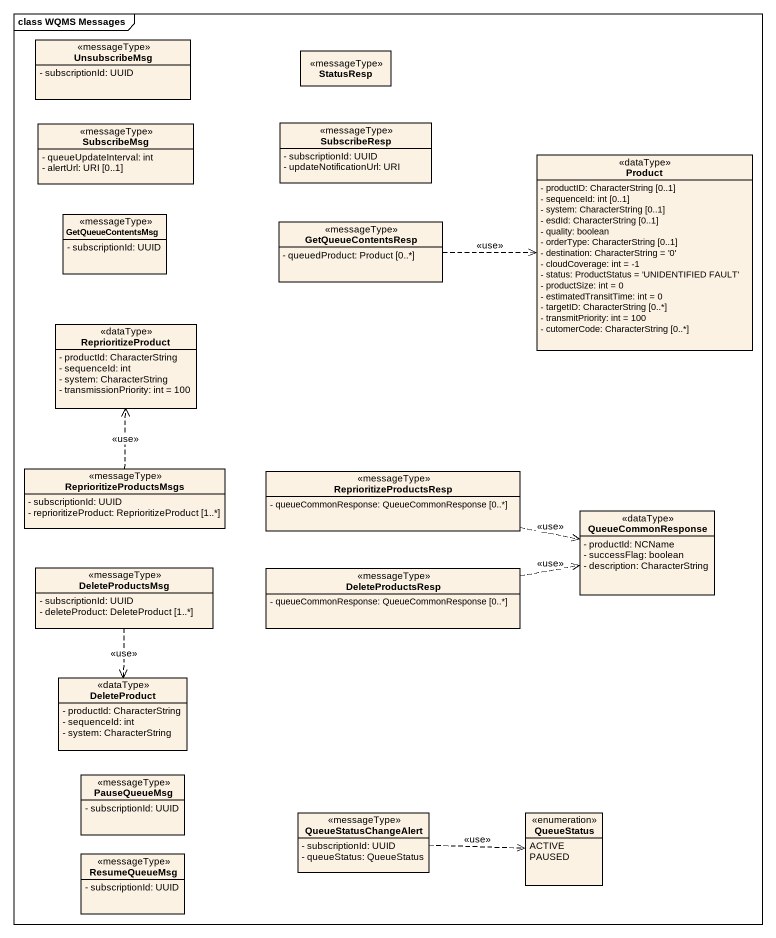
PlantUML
@startuml
mainframe class WQMS Messages
hide circle
hide empty members
skinparam classAttributeIconSize 0
class UnsubscribeMsg <<messageType>> {
  - subscriptionId: UUID
}
class StatusResp <<messageType>>
class SubscribeMsg <<messageType>> {
  - queueUpdateInterval: int
  - alertUrl: URI [0..1]
}
class SubscribeResp <<messageType>> {
  - subscriptionId: UUID
  - updateNotificationUrl: URI
}
class Product <<dataType>> {
  - productID: CharacterString [0..1]
  - sequenceId: int [0..1]
  - system: CharacterString [0..1]
  - esdId: CharacterString [0..1]
  - quality: boolean
  - orderType: CharacterString [0..1]
  - destination: CharacterString = '0'
  - cloudCoverage: int = -1
  - status: ProductStatus = 'UNIDENTIFIED FAULT'
  - productSize: int = 0
  - estimatedTransitTime: int = 0
  - targetID: CharacterString [0..*]
  - transmitPriority: int = 100
  - cutomerCode: CharacterString [0..*]
}
class GetQueueContentsMsg <<messageType>> {
  - subscriptionId: UUID
}
class GetQueueContentsResp <<messageType>> {
  - queuedProduct: Product [0..*]
}
class ReprioritizeProduct <<dataType>> {
  - productId: CharacterString
  - sequenceId: int
  - system: CharacterString
  - transmissionPriority: int = 100
}
class ReprioritizeProductsMsgs <<messageType>> {
  - subscriptionId: UUID
  - reprioritizeProduct: ReprioritizeProduct [1..*]
}
class ReprioritizeProductsResp <<messageType>> {
  - queueCommonResponse: QueueCommonResponse [0..*]
}
class QueueCommonResponse <<dataType>> {
  - productId: NCName
  - successFlag: boolean
  - description: CharacterString
}
class DeleteProductsMsg <<messageType>> {
  - subscriptionId: UUID
  - deleteProduct: DeleteProduct [1..*]
}
class DeleteProductsResp <<messageType>> {
  - queueCommonResponse: QueueCommonResponse [0..*]
}
class DeleteProduct <<dataType>> {
  - productId: CharacterString
  - sequenceId: int
  - system: CharacterString
}
class PauseQueueMsg <<messageType>> {
  - subscriptionId: UUID
}
class QueueStatusChangeAlert <<messageType>> {
  - subscriptionId: UUID
  - queueStatus: QueueStatus
}
enum QueueStatus {
  ACTIVE
  PAUSED
}
class ResumeQueueMsg <<messageType>> {
  - subscriptionId: UUID
}
GetQueueContentsResp .right.> Product : <<use>>
ReprioritizeProductsMsgs .up.> ReprioritizeProduct : <<use>>
ReprioritizeProductsResp .right.> QueueCommonResponse : <<use>>
DeleteProductsMsg ..> DeleteProduct : <<use>>
DeleteProductsResp .right.> QueueCommonResponse : <<use>>
QueueStatusChangeAlert .right.> QueueStatus : <<use>>
@enduml
